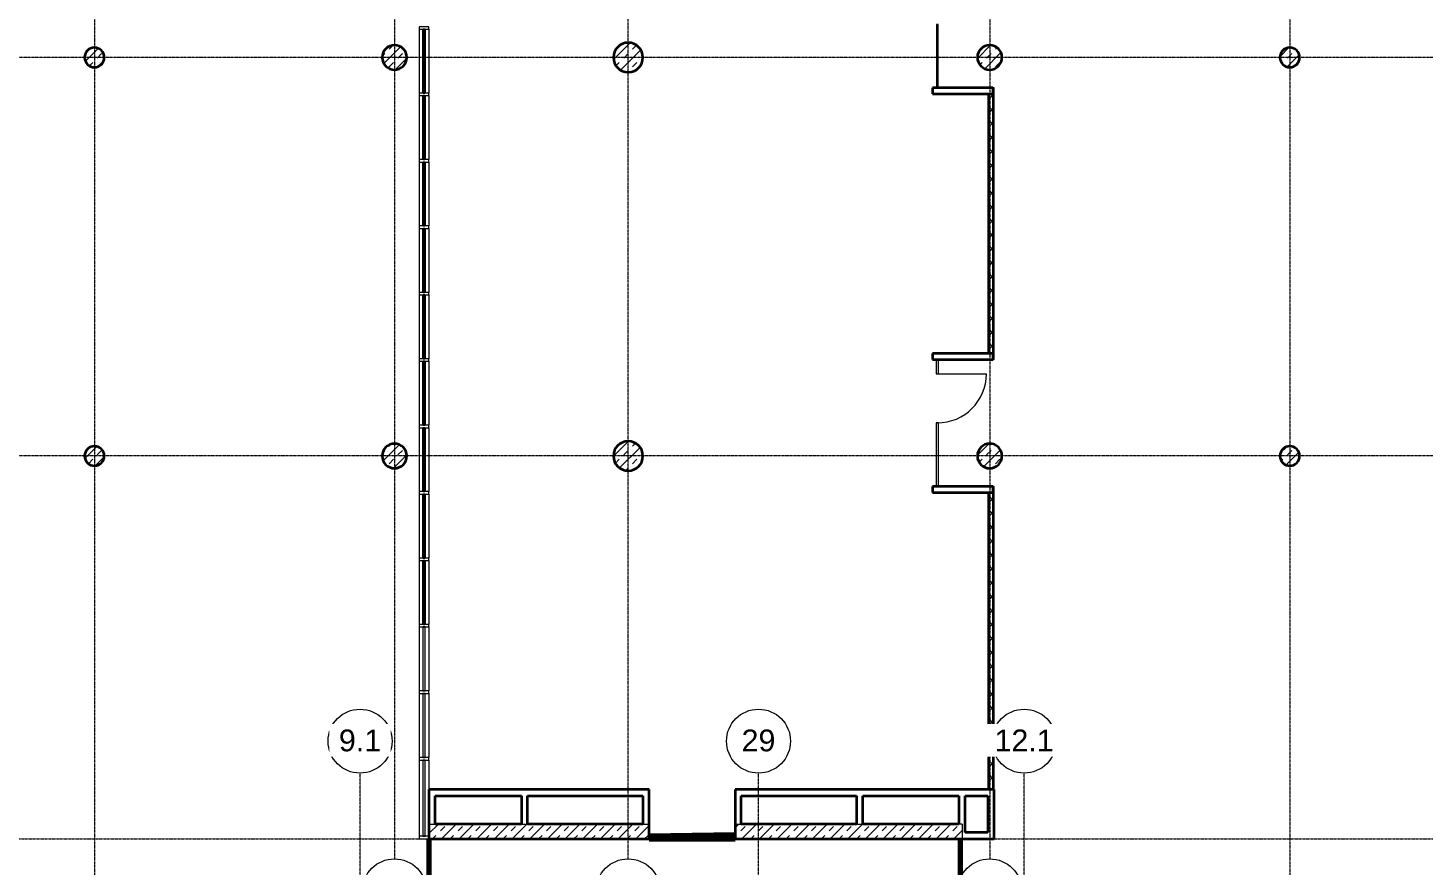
# Model space of a CAD drawing. Header units: millimetres. Extents: x -309577 to 26510, y -302335 to 26695.
# Drawn here: x -251391 to -223009, y -280538 to -263503 of the extents above; entities that cross this region are included whole.
import ezdxf

# ---------------------------------------------------------------- set-up
doc = ezdxf.new("R2010")
doc.units = ezdxf.units.MM
doc.linetypes.add('Rasterlinie', pattern=[22.225, 12.7, -3.175, 3.175, -3.175])
for name, color, linetype, lineweight in [('A-AREA-LINE', 4, 'Continuous', 70), ('A-DOOR', 1, 'Continuous', 9), ('A-GLAZ', 6, 'Continuous', 9), ('A-GLAZ-CWMG', 3, 'Continuous', 9), ('A-WALL', 2, 'Continuous', 9), ('A-WALL-PATT', 2, 'Continuous', 35), ('S-COLS', 6, 'Continuous', 9), ('S-GRID', 1, 'Continuous', 9)]:
    doc.layers.add(name, color=color, linetype=linetype, lineweight=lineweight)
pattern_1 = [(45, (0, 0), (-179.60512, 179.60512), []), (45, (179.6, 0), (-179.60512, 179.60512), [127, -127])]
pattern_2 = [(45, (0, 0), (-141.42136, 141.42136), []), (135, (0, 0), (-141.42136, -141.42136), [])]

# ---------------------------------------------------------------- blocks, each defined once
blk = doc.blocks.new('STB Stütze - rund - STB d_60-V52-Ebene 0')
at = {"layer": 'S-COLS'}
h = blk.add_hatch(dxfattribs=at)
h.set_pattern_fill('FP_61', color=256, style=0, pattern_type=2)
h.set_pattern_definition([(45, (239188.7, 272202.99), (-179.60512, 179.60512), []), (45, (239368.3, 272202.99), (-179.60512, 179.60512), [127, -127])])
h.paths.add_polyline_path([(0, -300), (59, -294), (115, -277), (167, -249), (212, -212), (249, -167), (277, -115), (294, -59), (300, 0), (294, 59), (277, 115), (249, 167), (212, 212), (167, 249), (115, 277), (59, 294), (0, 300), (-59, 294), (-115, 277), (-167, 249), (-212, 212), (-249, 167), (-277, 115), (-294, 59), (-300, 0), (-294, -59), (-277, -115), (-249, -167), (-212, -212), (-167, -249), (-115, -277), (-59, -294)], flags=0)
at = {"layer": 'S-COLS', "lineweight": 35}
for start, end in [(360, 180), (180, 360)]:
    blk.add_arc((0, 0), 300, start, end, dxfattribs=at)
blk = doc.blocks.new('STB Stütze - rund - STB d_60-V53-Ebene 0')
at = {"layer": 'S-COLS'}
h = blk.add_hatch(dxfattribs=at)
h.set_pattern_fill('FP_62', color=256, style=0, pattern_type=2)
h.set_pattern_definition([(45, (239188.7, 264102.99), (-179.60512, 179.60512), []), (45, (239368.3, 264102.99), (-179.60512, 179.60512), [127, -127])])
h.paths.add_polyline_path([(0, -300), (59, -294), (115, -277), (167, -249), (212, -212), (249, -167), (277, -115), (294, -59), (300, 0), (294, 59), (277, 115), (249, 167), (212, 212), (167, 249), (115, 277), (59, 294), (0, 300), (-59, 294), (-115, 277), (-167, 249), (-212, 212), (-249, 167), (-277, 115), (-294, 59), (-300, 0), (-294, -59), (-277, -115), (-249, -167), (-212, -212), (-167, -249), (-115, -277), (-59, -294)], flags=0)
at = {"layer": 'S-COLS', "lineweight": 35}
for start, end in [(360, 180), (180, 360)]:
    blk.add_arc((0, 0), 300, start, end, dxfattribs=at)
blk = doc.blocks.new('STB Stütze - rund - STB d_50-V60-Ebene 0')
at = {"layer": 'S-COLS'}
h = blk.add_hatch(dxfattribs=at)
h.set_pattern_fill('FP_69', color=256, style=0, pattern_type=2)
h.set_pattern_definition([(45, (243938.7, 264102.99), (-179.60512, 179.60512), []), (45, (244118.3, 264102.99), (-179.60512, 179.60512), [127, -127])])
h.paths.add_polyline_path([(0, -250), (56, -244), (108, -225), (156, -195), (195, -156), (225, -108), (244, -56), (250, 0), (244, 56), (225, 108), (195, 156), (156, 195), (108, 225), (56, 244), (0, 250), (-56, 244), (-108, 225), (-156, 195), (-195, 156), (-225, 108), (-244, 56), (-250, 0), (-244, -56), (-225, -108), (-195, -156), (-156, -195), (-108, -225), (-56, -244)], flags=0)
at = {"layer": 'S-COLS', "lineweight": 35}
for start, end in [(360, 180), (180, 360)]:
    blk.add_arc((0, 0), 250, start, end, dxfattribs=at)
blk = doc.blocks.new('STB Stütze - rund - STB d_50-V61-Ebene 0')
at = {"layer": 'S-COLS'}
h = blk.add_hatch(dxfattribs=at)
h.set_pattern_fill('FP_70', color=256, style=0, pattern_type=2)
h.set_pattern_definition([(45, (231838.7, 264102.99), (-179.60512, 179.60512), []), (45, (232018.3, 264102.99), (-179.60512, 179.60512), [127, -127])])
h.paths.add_polyline_path([(0, -250), (56, -244), (108, -225), (156, -195), (195, -156), (225, -108), (244, -56), (250, 0), (244, 56), (225, 108), (195, 156), (156, 195), (108, 225), (56, 244), (0, 250), (-56, 244), (-108, 225), (-156, 195), (-195, 156), (-225, 108), (-244, 56), (-250, 0), (-244, -56), (-225, -108), (-195, -156), (-156, -195), (-108, -225), (-56, -244)], flags=0)
at = {"layer": 'S-COLS', "lineweight": 35}
for start, end in [(360, 180), (180, 360)]:
    blk.add_arc((0, 0), 250, start, end, dxfattribs=at)
blk = doc.blocks.new('STB Stütze - rund - STB d_50-V62-Ebene 0')
at = {"layer": 'S-COLS'}
h = blk.add_hatch(dxfattribs=at)
h.set_pattern_fill('FP_71', color=256, style=0, pattern_type=2)
h.set_pattern_definition([(45, (243938.7, 272202.99), (-179.60512, 179.60512), []), (45, (244118.3, 272202.99), (-179.60512, 179.60512), [127, -127])])
h.paths.add_polyline_path([(0, -250), (56, -244), (108, -225), (156, -195), (195, -156), (225, -108), (244, -56), (250, 0), (244, 56), (225, 108), (195, 156), (156, 195), (108, 225), (56, 244), (0, 250), (-56, 244), (-108, 225), (-156, 195), (-195, 156), (-225, 108), (-244, 56), (-250, 0), (-244, -56), (-225, -108), (-195, -156), (-156, -195), (-108, -225), (-56, -244)], flags=0)
at = {"layer": 'S-COLS', "lineweight": 35}
for start, end in [(360, 180), (180, 360)]:
    blk.add_arc((0, 0), 250, start, end, dxfattribs=at)
blk = doc.blocks.new('STB Stütze - rund - STB d_50-V63-Ebene 0')
at = {"layer": 'S-COLS'}
h = blk.add_hatch(dxfattribs=at)
h.set_pattern_fill('FP_72', color=256, style=0, pattern_type=2)
h.set_pattern_definition([(45, (231838.7, 272202.99), (-179.60512, 179.60512), []), (45, (232018.3, 272202.99), (-179.60512, 179.60512), [127, -127])])
h.paths.add_polyline_path([(0, -250), (56, -244), (108, -225), (156, -195), (195, -156), (225, -108), (244, -56), (250, 0), (244, 56), (225, 108), (195, 156), (156, 195), (108, 225), (56, 244), (0, 250), (-56, 244), (-108, 225), (-156, 195), (-195, 156), (-225, 108), (-244, 56), (-250, 0), (-244, -56), (-225, -108), (-195, -156), (-156, -195), (-108, -225), (-56, -244)], flags=0)
at = {"layer": 'S-COLS', "lineweight": 35}
for start, end in [(360, 180), (180, 360)]:
    blk.add_arc((0, 0), 250, start, end, dxfattribs=at)
blk = doc.blocks.new('Systemelement - Metallpanel-250389-Ebene 0')
at = {"layer": 'A-GLAZ'}
h = blk.add_hatch(dxfattribs=at)
h.set_pattern_fill('FP_15', color=256, style=0, pattern_type=2)
h.set_pattern_definition([(180, (0, 0), (-6e-14, -500), [])])
h.paths.add_polyline_path([(-650, 25), (-650, 15), (650, 15), (650, 25)], flags=0)
h.paths.add_polyline_path([(-650, -25), (650, -25), (650, -15), (-650, -15)], flags=0)
for p, q in [((-650, 25), (650, 25)), ((650, -25), (-650, -25))]:
    blk.add_line(p, q, dxfattribs=at)
blk = doc.blocks.new('Rechteckiger Pfosten - 5 x 20-250393-Ebene 0')
at = {"layer": 'A-GLAZ-CWMG'}
for p, q in [((-294739, -277028), (-294739, -278333)), ((-294539, -277028), (-294539, -278333))]:
    blk.add_line(p, q, dxfattribs=at)
blk = doc.blocks.new('Rechteckiger Pfosten - 5 x 20-250394-Ebene 0')
at = {"layer": 'A-GLAZ-CWMG'}
for p, q in [((-294739, -272978), (-294739, -274278)), ((-294539, -272978), (-294539, -274278))]:
    blk.add_line(p, q, dxfattribs=at)
blk = doc.blocks.new('Rechteckiger Pfosten - 5 x 20-250402-Ebene 0')
at = {"layer": 'A-GLAZ-CWMG'}
for p, q in [((-294739, -278383), (-294739, -279933)), ((-294539, -278383), (-294539, -278983))]:
    blk.add_line(p, q, dxfattribs=at)
blk = doc.blocks.new('Systemelement - Metallpanel-250403-Ebene 0')
at = {"layer": 'A-GLAZ'}
for p, q in [((144, 25), (-144, 25)), ((-144, 25), (-144, -25)), ((144, -25), (144, 25)), ((-144, -25), (144, -25))]:
    blk.add_line(p, q, dxfattribs=at)
blk = doc.blocks.new('Türelement 1-flg - Drehflügel - Glas - Standard-250404-Ebene 0')
at = {"layer": 'A-DOOR'}
blk.add_line((-499, 0), (-499, 997), dxfattribs=at)
blk.add_arc((-499, 0), 997, 360, 90, dxfattribs=at)
blk = doc.blocks.new('Systemelement - Metallpanel-250405-Ebene 0')
at = {"layer": 'A-GLAZ'}
for p, q in [((645, 25), (-645, 25)), ((-645, 25), (-645, -25)), ((645, -25), (645, 25)), ((-645, -25), (645, -25))]:
    blk.add_line(p, q, dxfattribs=at)
blk = doc.blocks.new('Systemelement - Verglasung-250407-Ebene 0')
at = {"layer": 'A-GLAZ'}
for p, q in [((645, 15), (-645, 15)), ((-645, 15), (-645, -15)), ((645, -15), (645, 15)), ((-645, -15), (645, -15))]:
    blk.add_line(p, q, dxfattribs=at)
blk = doc.blocks.new('Rechteckiger Pfosten - 5 x 20-250467-Ebene 0')
at = {"layer": 'A-GLAZ-CWMG'}
for p, q in [((0, 100), (-50, 100)), ((-50, 100), (-50, -100)), ((0, -100), (0, 100)), ((-50, -100), (0, -100))]:
    blk.add_line(p, q, dxfattribs=at)
blk = doc.blocks.new('Systemelement - Metallpanel-250468-Ebene 0')
at = {"layer": 'A-GLAZ'}
for p, q in [((775, 25), (-775, 25)), ((-775, 25), (-775, -25)), ((775, -25), (775, 25)), ((-775, -25), (775, -25))]:
    blk.add_line(p, q, dxfattribs=at)
blk = doc.blocks.new('Systemelement - Metallpanel-250469-Ebene 0')
at = {"layer": 'A-GLAZ'}
for p, q in [((652.5, 25), (-652.5, 25)), ((-652.5, 25), (-652.5, -25)), ((652.5, -25), (652.5, 25)), ((-652.5, -25), (652.5, -25))]:
    blk.add_line(p, q, dxfattribs=at)
blk = doc.blocks.new('Systemelement - Metallpanel-250470-Ebene 0')
at = {"layer": 'A-GLAZ'}
for p, q in [((650, 25), (-650, 25)), ((-650, 25), (-650, -25)), ((650, -25), (650, 25)), ((-650, -25), (650, -25))]:
    blk.add_line(p, q, dxfattribs=at)
blk = doc.blocks.new('Systemelement - Verglasung-250471-Ebene 0')
at = {"layer": 'A-GLAZ'}
for p, q in [((650, 15), (-650, 15)), ((-650, 15), (-650, -15)), ((650, -15), (650, 15)), ((-650, -15), (650, -15))]:
    blk.add_line(p, q, dxfattribs=at)
blk = doc.blocks.new('Rechteckiger Pfosten - 5 x 20-250474-Ebene 0')
at = {"layer": 'A-GLAZ-CWMG'}
for p, q in [((-25, 100), (25, 100)), ((-25, -100), (-25, 100)), ((25, 100), (25, -100)), ((25, -100), (-25, -100))]:
    blk.add_line(p, q, dxfattribs=at)
blk = doc.blocks.new('STB Stütze - rund - STB d_40-V83-Ebene 0')
at = {"layer": 'S-COLS'}
h = blk.add_hatch(dxfattribs=at)
h.set_pattern_fill('FP_95', color=256, style=0, pattern_type=2)
h.set_pattern_definition([(45, (250038.7, 272202.99), (-179.60512, 179.60512), []), (45, (250218.3, 272202.99), (-179.60512, 179.60512), [127, -127])])
h.paths.add_polyline_path([(24, -199), (71, -187), (114, -165), (150, -133), (177, -93), (194, -48), (200, 0), (194, 48), (177, 93), (150, 133), (114, 165), (71, 187), (24, 199), (-24, 199), (-71, 187), (-114, 165), (-150, 133), (-177, 93), (-194, 48), (-200, 0), (-194, -48), (-177, -93), (-150, -133), (-114, -165), (-71, -187), (-24, -199)], flags=0)
at = {"layer": 'S-COLS', "lineweight": 35}
for start, end in [(360, 180), (180, 360)]:
    blk.add_arc((0, 0), 200, start, end, dxfattribs=at)
blk = doc.blocks.new('STB Stütze - rund - STB d_40-V84-Ebene 0')
at = {"layer": 'S-COLS'}
h = blk.add_hatch(dxfattribs=at)
h.set_pattern_fill('FP_96', color=256, style=0, pattern_type=2)
h.set_pattern_definition([(45, (250038.7, 264102.99), (-179.60512, 179.60512), []), (45, (250218.3, 264102.99), (-179.60512, 179.60512), [127, -127])])
h.paths.add_polyline_path([(24, -199), (71, -187), (114, -165), (150, -133), (177, -93), (194, -48), (200, 0), (194, 48), (177, 93), (150, 133), (114, 165), (71, 187), (24, 199), (-24, 199), (-71, 187), (-114, 165), (-150, 133), (-177, 93), (-194, 48), (-200, 0), (-194, -48), (-177, -93), (-150, -133), (-114, -165), (-71, -187), (-24, -199)], flags=0)
at = {"layer": 'S-COLS', "lineweight": 35}
for start, end in [(360, 180), (180, 360)]:
    blk.add_arc((0, 0), 200, start, end, dxfattribs=at)
blk = doc.blocks.new('STB Stütze - rund - STB d_40-V96-Ebene 0')
at = {"layer": 'S-COLS'}
h = blk.add_hatch(dxfattribs=at)
h.set_pattern_fill('FP_109', color=256, style=0, pattern_type=2)
h.set_pattern_definition([(45, (225738.7, 264102.99), (-179.60512, 179.60512), []), (45, (225918.3, 264102.99), (-179.60512, 179.60512), [127, -127])])
h.paths.add_polyline_path([(24, -199), (71, -187), (114, -165), (150, -133), (177, -93), (194, -48), (200, 0), (194, 48), (177, 93), (150, 133), (114, 165), (71, 187), (24, 199), (-24, 199), (-71, 187), (-114, 165), (-150, 133), (-177, 93), (-194, 48), (-200, 0), (-194, -48), (-177, -93), (-150, -133), (-114, -165), (-71, -187), (-24, -199)], flags=0)
at = {"layer": 'S-COLS', "lineweight": 35}
for start, end in [(360, 180), (180, 360)]:
    blk.add_arc((0, 0), 200, start, end, dxfattribs=at)
blk = doc.blocks.new('STB Stütze - rund - STB d_40-V97-Ebene 0')
at = {"layer": 'S-COLS'}
h = blk.add_hatch(dxfattribs=at)
h.set_pattern_fill('FP_110', color=256, style=0, pattern_type=2)
h.set_pattern_definition([(45, (225738.7, 272202.99), (-179.60512, 179.60512), []), (45, (225918.3, 272202.99), (-179.60512, 179.60512), [127, -127])])
h.paths.add_polyline_path([(24, -199), (71, -187), (114, -165), (150, -133), (177, -93), (194, -48), (200, 0), (194, 48), (177, 93), (150, 133), (114, 165), (71, 187), (24, 199), (-24, 199), (-71, 187), (-114, 165), (-150, 133), (-177, 93), (-194, 48), (-200, 0), (-194, -48), (-177, -93), (-150, -133), (-114, -165), (-71, -187), (-24, -199)], flags=0)
at = {"layer": 'S-COLS', "lineweight": 35}
for start, end in [(360, 180), (180, 360)]:
    blk.add_arc((0, 0), 200, start, end, dxfattribs=at)
blk = doc.blocks.new('Raster - Rasterbeschriftung-194804-Ebene 0')
at = {"layer": 'S-GRID'}
blk.add_circle((0, 0), 6.5, dxfattribs=at)

msp = doc.modelspace()

# ---------------------------------------------------------------- hatches: boundary and pattern name
at = {"layer": 'A-WALL-PATT', "lineweight": 9}
h = msp.add_hatch(dxfattribs=at)
h.set_pattern_fill('FP_5', color=256, style=0, pattern_type=2)
h.set_pattern_definition(pattern_2)
h.paths.add_polyline_path([(-231776, -270120), (-231776, -264845), (-231851, -264845), (-231851, -270120)], flags=0)
h = msp.add_hatch(dxfattribs=at)
h.set_pattern_fill('FP_5', color=256, style=0, pattern_type=2)
h.set_pattern_definition(pattern_2)
h.paths.add_polyline_path([(-231851, -278983), (-231776, -278983), (-231776, -272945), (-231851, -272945), (-231851, -274230)], flags=0)
h = msp.add_hatch(dxfattribs=at)
h.set_pattern_fill('FP_6', color=256, style=0, pattern_type=2)
h.set_pattern_definition(pattern_1)
h.paths.add_polyline_path([(-243130, -279983), (-238764, -279983), (-238764, -279683), (-243239, -279683), (-243239, -279983)], flags=0)
h = msp.add_hatch(dxfattribs=at)
h.set_pattern_fill('FP_6', color=256, style=0, pattern_type=2)
h.set_pattern_definition(pattern_1)
h.paths.add_polyline_path([(-232401, -279983), (-232401, -279683), (-237014, -279683), (-237014, -279983), (-234449, -279983)], flags=0)

# ---------------------------------------------------------------- linework, layer by layer
at = {"layer": 'A-AREA-LINE'}
for p, q in [((-243239, -279983), (-243239, -281483)), ((-238764, -279921), (-237014, -279897)), ((-238764, -279983), (-237014, -279983)), ((-232439, -279983), (-232439, -281483))]:
    msp.add_line(p, q, dxfattribs=at)
at = {"layer": 'A-WALL', "color": 10, "lineweight": 35}
for p, q in [((-231776, -264720), (-233004, -264720)), ((-233004, -264720), (-233004, -264845)), ((-231776, -264720), (-231776, -264845)), ((-233004, -264845), (-231776, -264845)), ((-231776, -270120), (-233004, -270120)), ((-233004, -270120), (-233004, -270245)), ((-231776, -270120), (-231776, -270245)), ((-233004, -270245), (-231776, -270245)), ((-231776, -272820), (-233004, -272820)), ((-233004, -272820), (-233004, -272945)), ((-233004, -272945), (-231776, -272945)), ((-231776, -272820), (-231776, -272945)), ((-238764, -278983), (-243239, -278983)), ((-243239, -278983), (-243239, -279983)), ((-238764, -279983), (-238764, -278983)), ((-231751, -278983), (-237014, -278983)), ((-237014, -278983), (-237014, -279983)), ((-231751, -279983), (-231751, -278983)), ((-243114, -279108), (-241359, -279108)), ((-243114, -279683), (-243114, -279108)), ((-241359, -279108), (-241359, -279683)), ((-241234, -279683), (-241234, -279108)), ((-241234, -279108), (-238889, -279108)), ((-238889, -279108), (-238889, -279683)), ((-236889, -279108), (-234544, -279108)), ((-236889, -279683), (-236889, -279108)), ((-234544, -279108), (-234544, -279683)), ((-234419, -279108), (-232464, -279108)), ((-234419, -279683), (-234419, -279108)), ((-232464, -279108), (-232464, -279683)), ((-232339, -279858), (-232339, -279108)), ((-232339, -279108), (-231876, -279108)), ((-231876, -279108), (-231876, -279858)), ((-241359, -279683), (-243114, -279683)), ((-238889, -279683), (-241234, -279683)), ((-234544, -279683), (-236889, -279683)), ((-232464, -279683), (-234419, -279683)), ((-243239, -279983), (-238764, -279983)), ((-237014, -279983), (-232401, -279983)), ((-232401, -279983), (-231751, -279983)), ((-231876, -279858), (-232339, -279858))]:
    msp.add_line(p, q, dxfattribs=at)
at = {"layer": 'A-WALL', "color": 7}
for p, q in [((-231751, -264720), (-231776, -264720)), ((-231751, -270245), (-231751, -264720)), ((-231876, -264845), (-231876, -270120)), ((-231776, -270245), (-231751, -270245)), ((-231876, -272945), (-231876, -278983)), ((-231751, -272820), (-231776, -272820)), ((-231751, -278983), (-231751, -272820))]:
    msp.add_line(p, q, dxfattribs=at)
at = {"layer": 'A-WALL'}
for p, q in [((-231851, -270120), (-231851, -264845)), ((-231776, -270120), (-231776, -264845)), ((-231851, -278983), (-231851, -272945)), ((-231776, -278983), (-231776, -272945)), ((-243239, -279683), (-243114, -279683)), ((-241359, -279683), (-241234, -279683)), ((-238889, -279683), (-238764, -279683)), ((-237014, -279683), (-236889, -279683)), ((-234544, -279683), (-234419, -279683)), ((-232401, -279683), (-232464, -279683)), ((-232401, -279683), (-232401, -279983))]:
    msp.add_line(p, q, dxfattribs=at)
at = {"layer": 'S-GRID', "linetype": 'Rasterlinie'}
for p, q in [((-250039, -235883), (-250039, -296483)), ((-243939, -235883), (-243939, -280391)), ((-239189, -280391), (-239189, -235883)), ((-231839, -235883), (-231839, -280391)), ((-225739, -235883), (-225739, -296483)), ((-175468, -264103), (-297439, -264103)), ((-175468, -272203), (-297439, -272203)), ((-244639, -296483), (-244639, -278649)), ((-236539, -296483), (-236539, -278649)), ((-231139, -296483), (-231139, -278649)), ((-297439, -279983), (-175468, -279983))]:
    msp.add_line(p, q, dxfattribs=at)

# ---------------------------------------------------------------- block references
at = {"layer": 'A-DOOR', "rotation": 270}
msp.add_blockref('Türelement 1-flg - Drehflügel - Glas - Standard-250404-Ebene 0', (-232904, -271032), dxfattribs=at)
at = {"layer": 'A-GLAZ'}
for name, p, rotation in [('Systemelement - Metallpanel-250389-Ebene 0', (-243339, -264178), 89.9999999999999), ('Systemelement - Verglasung-250471-Ebene 0', (-243339, -264178), 89.9999999999999), ('Systemelement - Verglasung-250407-Ebene 0', (-232904, -264075), 270), ('Systemelement - Metallpanel-250389-Ebene 0', (-243339, -265528), 89.9999999999999), ('Systemelement - Verglasung-250471-Ebene 0', (-243339, -265528), 89.9999999999999), ('Systemelement - Metallpanel-250389-Ebene 0', (-243339, -266878), 89.9999999999999), ('Systemelement - Verglasung-250471-Ebene 0', (-243339, -266878), 89.9999999999999), ('Systemelement - Metallpanel-250389-Ebene 0', (-243339, -268228), 89.9999999999999), ('Systemelement - Verglasung-250471-Ebene 0', (-243339, -268228), 89.9999999999999), ('Systemelement - Metallpanel-250389-Ebene 0', (-243339, -269578), 89.9999999999999), ('Systemelement - Verglasung-250471-Ebene 0', (-243339, -269578), 89.9999999999999), ('Systemelement - Metallpanel-250389-Ebene 0', (-243339, -270928), 89.9999999999999), ('Systemelement - Verglasung-250471-Ebene 0', (-243339, -270928), 89.9999999999999), ('Systemelement - Metallpanel-250403-Ebene 0', (-232904, -270389), 270), ('Systemelement - Metallpanel-250405-Ebene 0', (-232904, -272175), 270), ('Systemelement - Metallpanel-250389-Ebene 0', (-243339, -272278), 89.9999999999999), ('Systemelement - Verglasung-250471-Ebene 0', (-243339, -272278), 89.9999999999999), ('Systemelement - Metallpanel-250389-Ebene 0', (-243339, -273628), 89.9999999999999), ('Systemelement - Verglasung-250471-Ebene 0', (-243339, -273628), 89.9999999999999), ('Systemelement - Metallpanel-250389-Ebene 0', (-243339, -274978), 89.9999999999999), ('Systemelement - Verglasung-250471-Ebene 0', (-243339, -274978), 89.9999999999999), ('Systemelement - Metallpanel-250470-Ebene 0', (-243339, -276328), 89.9999999999999), ('Systemelement - Metallpanel-250469-Ebene 0', (-243339, -277680), 89.9999999999999), ('Systemelement - Metallpanel-250468-Ebene 0', (-243339, -279158), 89.9999999999999)]:
    msp.add_blockref(name, p, dxfattribs=dict(at, rotation=rotation))
at = {"layer": 'A-GLAZ-CWMG', "extrusion": (0, 0, -1), "rotation": 90.0000000000001}
for p in [(243339, -263503), (243339, -264853), (243339, -266203), (243339, -267553), (243339, -268903), (243339, -270253), (243339, -271603), (243339, -272953), (243339, -274303), (243339, -275653), (243339, -277003), (243339, -278358)]:
    msp.add_blockref('Rechteckiger Pfosten - 5 x 20-250474-Ebene 0', p, dxfattribs=at)
at = {"layer": 'A-GLAZ-CWMG'}
for name, p in [('Rechteckiger Pfosten - 5 x 20-250394-Ebene 0', (51300, 9450)), ('Rechteckiger Pfosten - 5 x 20-250394-Ebene 0', (51300, 8100)), ('Rechteckiger Pfosten - 5 x 20-250394-Ebene 0', (51300, 6750)), ('Rechteckiger Pfosten - 5 x 20-250394-Ebene 0', (51300, 5400)), ('Rechteckiger Pfosten - 5 x 20-250394-Ebene 0', (51300, 4050)), ('Rechteckiger Pfosten - 5 x 20-250394-Ebene 0', (51300, 2700)), ('Rechteckiger Pfosten - 5 x 20-250394-Ebene 0', (51300, 1350)), ('Rechteckiger Pfosten - 5 x 20-250394-Ebene 0', (51300, 0)), ('Rechteckiger Pfosten - 5 x 20-250394-Ebene 0', (51300, -1350)), ('Rechteckiger Pfosten - 5 x 20-250394-Ebene 0', (51300, -2700)), ('Rechteckiger Pfosten - 5 x 20-250393-Ebene 0', (51300, 0)), ('Rechteckiger Pfosten - 5 x 20-250402-Ebene 0', (51300, 0))]:
    msp.add_blockref(name, p, dxfattribs=at)
at = {"layer": 'A-GLAZ-CWMG', "rotation": 269.9999999999999}
msp.add_blockref('Rechteckiger Pfosten - 5 x 20-250467-Ebene 0', (-243339, -279983), dxfattribs=at)
at = {"layer": 'S-COLS'}
for name, p in [('STB Stütze - rund - STB d_40-V84-Ebene 0', (-250039, -264103)), ('STB Stütze - rund - STB d_50-V60-Ebene 0', (-243939, -264103)), ('STB Stütze - rund - STB d_60-V53-Ebene 0', (-239189, -264103)), ('STB Stütze - rund - STB d_50-V61-Ebene 0', (-231839, -264103)), ('STB Stütze - rund - STB d_40-V96-Ebene 0', (-225739, -264103)), ('STB Stütze - rund - STB d_60-V52-Ebene 0', (-239189, -272203)), ('STB Stütze - rund - STB d_40-V83-Ebene 0', (-250039, -272203)), ('STB Stütze - rund - STB d_50-V62-Ebene 0', (-243939, -272203)), ('STB Stütze - rund - STB d_50-V63-Ebene 0', (-231839, -272203)), ('STB Stütze - rund - STB d_40-V97-Ebene 0', (-225739, -272203))]:
    msp.add_blockref(name, p, dxfattribs=at)
at = {"layer": 'S-GRID', "xscale": 99.99999999999993, "yscale": 99.99999999999993, "zscale": 99.99999999999993}
for p in [(-244639, -277999), (-236539, -277999), (-231139, -277999), (-239189, -281041)]:
    msp.add_blockref('Raster - Rasterbeschriftung-194804-Ebene 0', p, dxfattribs=at)
at = {"layer": 'S-GRID', "xscale": 99.99999999999993, "yscale": 99.99999999999993, "zscale": 99.99999999999993, "rotation": 180}
for p in [(-243939, -281041), (-231839, -281041)]:
    msp.add_blockref('Raster - Rasterbeschriftung-194804-Ebene 0', p, dxfattribs=at)

# ---------------------------------------------------------------- next in the draw order: texts
at = {"layer": 'S-GRID', "char_height": 442.59, "attachment_point": 2, "line_spacing_factor": 0.938532, "bg_fill": 3, "box_fill_scale": 1.25, "bg_fill_color": 0, "bg_fill_transparency": 0}
for s, insert, width in [('\\fArial|b0|i0|c0|p34|;9.1', (-244639, -277763), 1025.9), ('\\fArial|b0|i0|c0|p34|;29', (-236539, -277763), 820.72), ('\\fArial|b0|i0|c0|p34|;12.1', (-231139, -277763), 1436.26)]:
    msp.add_mtext(s, dxfattribs=dict(at, insert=insert, width=width))

doc.saveas('drawing.dxf')
